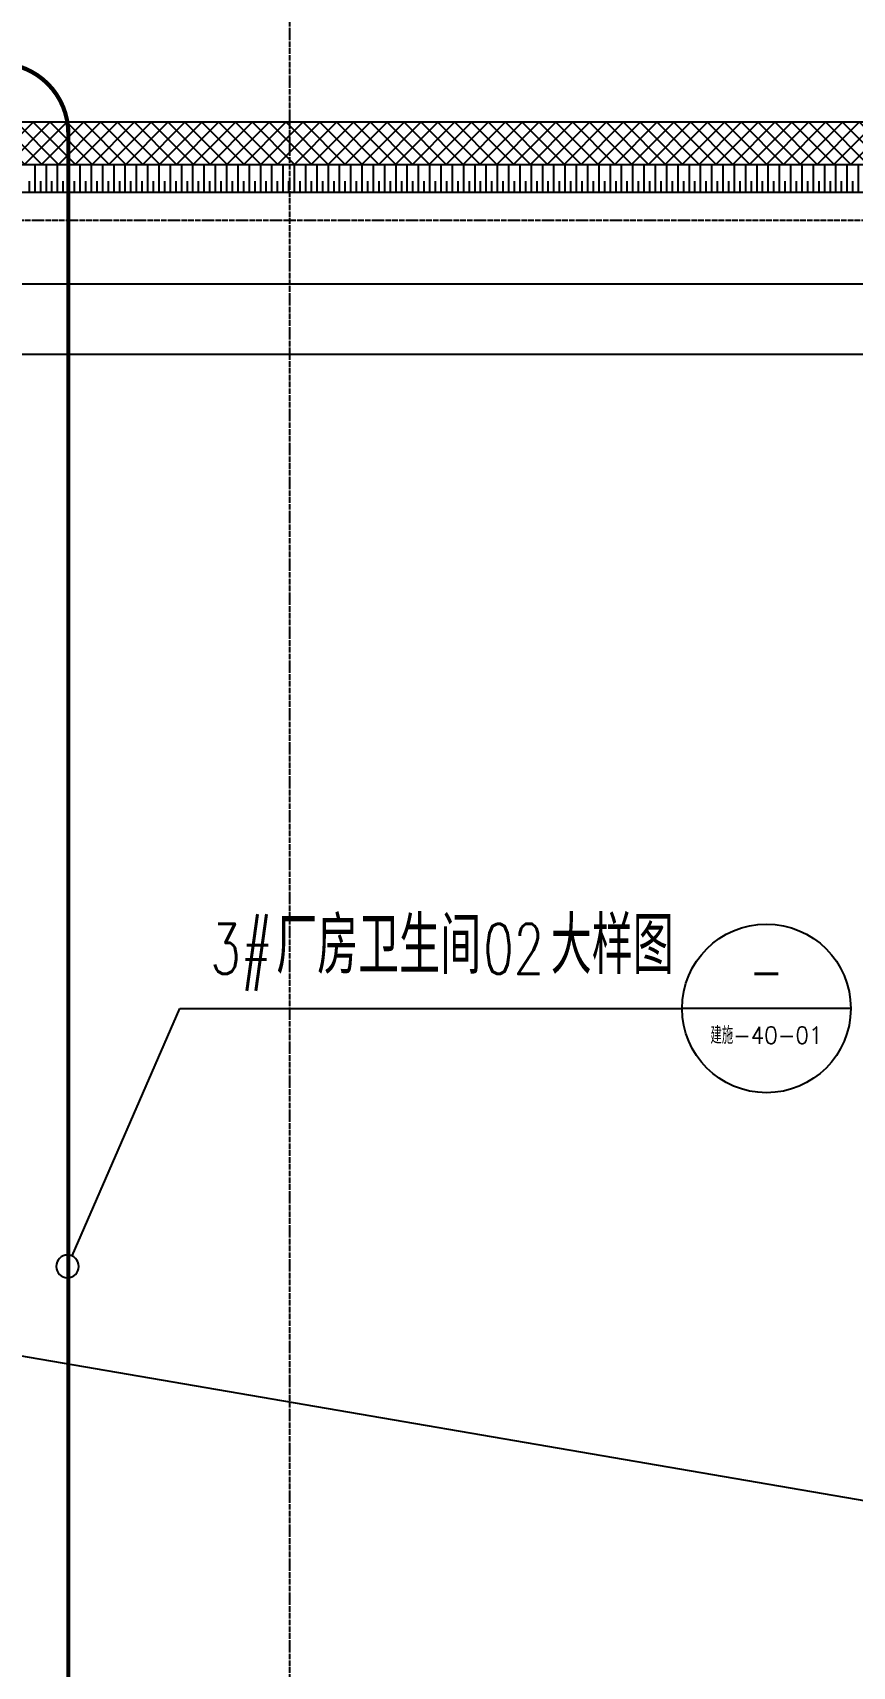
# Model space of a CAD drawing. Extents: x -954573 to 446329, y 489853 to 1226784.
# Drawn here: x -292684 to -286850, y 610435 to 622057 of the extents above; entities that cross this region are included whole.
import ezdxf
from ezdxf.enums import TextEntityAlignment as Align

# ---------------------------------------------------------------- set-up
doc = ezdxf.new("R2010")
doc.units = 0
doc.header["$LTSCALE"] = 10
doc.header["$MEASUREMENT"] = 0
doc.linetypes.add('10平面$0$DOTE', pattern=[2.4200000000000004, 2, -0.2, 0.02, -0.2])
doc.linetypes.add('10平面$1$DASH', pattern=[0.35, 0.25, -0.1])
doc.layers.get('Defpoints').update_dxf_attribs({"color": 210})
for name, color, linetype in [('10平面$0$99平面图例外参$0$A-HATCH-2', 251, 'Continuous'), ('10平面$0$A-AXIS-DOTE', 8, '10平面$0$DOTE'), ('10平面$0$A-AXIS-DP', 8, 'Continuous'), ('10平面$0$A-AXIS-SYMB', 8, 'Continuous'), ('10平面$0$A-HATCH-2', 8, 'Continuous'), ('10平面$0$A-LIN-V', 8, 'Continuous'), ('10平面$0$A-WINDOW', 8, 'Continuous'), ('10平面$0$AS-WALL', 8, 'Continuous'), ('10平面$0$DIM_ELEV', 3, 'Continuous'), ('10平面$0$DIM_SYMB', 8, 'Continuous'), ('10平面$0$PUB_HATCH', 8, 'Continuous'), ('10平面$0$PUB_TEXT', 8, 'Continuous'), ('A-LIN-V', 9, 'Continuous'), ('建-引出', 3, 'Continuous')]:
    doc.layers.add(name, color=color, linetype=linetype)
doc.styles.add('10平面$0$_TCH_DIM', font='SIMPLEX', dxfattribs={"bigfont": 'GBCBIG'})

# ---------------------------------------------------------------- blocks, each defined once
blk = doc.blocks.new('10平面$0$dote')
at = {"layer": '10平面$0$A-AXIS-DOTE', "ltscale": 2}
for p, q in [((-70117.79967473086, -264079.9999961853), (-70117.79967473092, -178599.9999961853)), ((98696.38485717773, -184100.0000000022), (-97273.61514282227, -184100.0000000013))]:
    blk.add_line(p, q, dxfattribs=at)
blk = doc.blocks.new('10平面$0$4324324')
at = {"layer": '10平面$0$A-HATCH-2', "linetype": '10平面$1$DASH'}
for p, q in [((-294754.1845332207, 620269.9999995283), (-135554.1845319097, 620269.999994776)), ((-294754.1845332207, 619769.9999995284), (-135554.1845319246, 619769.999994776))]:
    blk.add_line(p, q, dxfattribs=at)
blk = doc.blocks.new('10平面$0$3132')
at = {"layer": '10平面$0$A-AXIS-SYMB'}
for p, q in [((-292403.6366137947, 613353.9533510038), (-291637.0739138537, 615115.6258448102)), ((-291637.0739138537, 615115.6258448102), (-288061.3015773539, 615115.6258448102)), ((-286861.3015773539, 615115.6258448102), (-288061.3015773539, 615115.6258448102))]:
    blk.add_line(p, q, dxfattribs=at)
blk.add_lwpolyline([(-292355.1649450354, 613279.9999961841, 1), (-292516.4674452696, 613279.9999961841, 1)], format="xyb", close=True, dxfattribs=at)
blk.add_circle((-287461.3015773539, 615115.6258448102), 600, dxfattribs=at)
at = {"layer": '10平面$0$DIM_ELEV', "linetype": '10平面$1$DASH', "const_width": 30}
blk.add_lwpolyline([(-300250, 621840), (-292930, 621840, -0.414213562373095), (-292430, 621340), (-292430, 609770, -0.414213562373095), (-292930, 609270), (-300250, 609270, -0.414213562373095), (-300750, 609770), (-300750, 621340, -0.414213562373095)], format="xyb", close=True, dxfattribs=at)
at = {"layer": '10平面$0$PUB_TEXT', "style": '10平面$0$_TCH_DIM', "width": 0.7058823529411765}
for s, p in [('3#', (-291418.4930667156, 615360.6258448102)), ('02', (-289476.0249816092, 615360.6258448102))]:
    blk.add_text(s, height=357, dxfattribs=at).set_placement(p)
at = {"layer": '10平面$0$PUB_TEXT', "style": '10平面$0$_TCH_DIM'}
for s, p in [('厂房卫生间', (-290950.4930667156, 615360.6258448102)), ('大样图', (-288996.0249816092, 615360.6258448102))]:
    blk.add_text(s, height=405.1063829787233, dxfattribs=at).set_placement(p)
for s, height, width, p, p2 in [('-', 365.4093180564171, 0.7777777777777908, (-287583.1046833727, 615204.4647570159), (-287339.4984713351, 615204.4647570159)), ('建施-40-01', 120.6137886596234, 0.9402978078467974, (-287859.7953664173, 614863.8350757771), (-287062.8077882905, 614863.8350757771))]:
    blk.add_text(s, height=height, dxfattribs=dict(at, width=width)).set_placement(p, p2, align=Align.FIT)
blk = doc.blocks.new('10平面$0$99平面图例外参$0$$LinePat$填挖边坡')
at = {"color": 0}
for p, q in [((0, 0), (0, -1500)), ((300, 0), (300, -600))]:
    blk.add_line(p, q, dxfattribs=at)
at = {"layer": 'Defpoints', "color": 0}
blk.add_point((600, 0), dxfattribs=at)
blk = doc.blocks.new('10平面$0$34242343243')
at = {"layer": '10平面$0$A-LIN-V'}
blk.add_line((-281908.1845319086, 620920.0519972668), (-294754.1845317683, 620920.0519972668), dxfattribs=at)
at = {"layer": '10平面$0$99平面图例外参$0$A-HATCH-2', "color": 203, "xscale": 0.1338124999985388, "yscale": 0.1333333333333333, "zscale": 0.1333333333333333, "rotation": 179.9999999990436}
for p in [(-292666.7095317911, 620920.0519973007), (-292586.422031792, 620920.0519972993), (-292506.1345317929, 620920.051997298), (-292425.8470317937, 620920.0519972966), (-292345.5595317946, 620920.0519972953), (-292265.2720317955, 620920.051997294), (-292184.9845317964, 620920.0519972927), (-292104.6970317973, 620920.0519972913), (-292024.4095317981, 620920.05199729), (-291944.122031799, 620920.0519972886), (-291863.8345317999, 620920.0519972873), (-291783.5470318007, 620920.0519972859), (-291703.2595318016, 620920.0519972846), (-291622.9720318025, 620920.0519972832), (-291542.6845318034, 620920.051997282), (-291462.3970318043, 620920.0519972806), (-291382.1095318052, 620920.0519972792), (-291301.822031806, 620920.0519972779), (-291221.5345318069, 620920.0519972765), (-291141.2470318078, 620920.0519972752), (-291060.9595318086, 620920.0519972738), (-290980.6720318095, 620920.0519972725), (-290900.3845318104, 620920.0519972711), (-290820.0970318113, 620920.0519972699), (-290739.8095318121, 620920.0519972685), (-290659.522031813, 620920.0519972672), (-290579.2345318139, 620920.0519972658), (-290498.9470318148, 620920.0519972645), (-290418.6595318157, 620920.0519972631), (-290338.3720318165, 620920.0519972618), (-290258.0845318174, 620920.0519972604), (-290177.7970318183, 620920.0519972591), (-290097.5095318191, 620920.0519972577), (-290017.22203182, 620920.0519972565), (-289936.9345318209, 620920.0519972551), (-289856.6470318218, 620920.0519972538), (-289776.3595318227, 620920.0519972524), (-289696.0720318236, 620920.0519972511), (-289615.7845318244, 620920.0519972497), (-289535.4970318253, 620920.0519972484), (-289455.2095318262, 620920.051997247), (-289374.922031827, 620920.0519972458), (-289294.6345318279, 620920.0519972444), (-289214.3470318288, 620920.0519972431), (-289134.0595318297, 620920.0519972417), (-289053.7720318306, 620920.0519972404), (-288973.4845318315, 620920.051997239), (-288893.1970318323, 620920.0519972377), (-288812.9095318332, 620920.0519972363), (-288732.6220318341, 620920.051997235), (-288652.3345318349, 620920.0519972336), (-288572.0470318358, 620920.0519972324), (-288491.7595318367, 620920.051997231), (-288411.4720318376, 620920.0519972297), (-288331.1845318385, 620920.0519972283), (-288250.8970318394, 620920.0519972269), (-288170.6095318402, 620920.0519972256), (-288090.3220318411, 620920.0519972242), (-288010.034531842, 620920.0519972229), (-287929.7470318428, 620920.0519972215), (-287849.4595318437, 620920.0519972203), (-287769.1720318446, 620920.0519972189), (-287688.8845318455, 620920.0519972176), (-287608.5970318464, 620920.0519972162), (-287528.3095318472, 620920.0519972149), (-287448.0220318481, 620920.0519972135), (-287367.734531849, 620920.0519972122), (-287287.4470318499, 620920.0519972108), (-287207.1595318507, 620920.0519972095), (-287126.8720318516, 620920.0519972082), (-287046.5845318525, 620920.0519972069), (-286966.2970318533, 620920.0519972055), (-286886.0095318542, 620920.0519972042), (-286805.7220318551, 620920.0519972028)]:
    blk.add_blockref('10平面$0$99平面图例外参$0$$LinePat$填挖边坡', p, dxfattribs=at)
blk = doc.blocks.new('10平面')
at = {"layer": '10平面$0$PUB_HATCH'}
h = blk.add_hatch(dxfattribs=at)
h.set_pattern_fill('多孔材料', color=256, scale=30, style=0)
h.set_pattern_definition([(45, (60, 0), (-60.000060993344, 60.000060993344), []), (135, (60, 0), (-60.000060993344, -60.00006099334399), [])])
h.paths.add_polyline_path([(-281154.184537543, 621420.0519973326), (-295332.6776490023, 621420.0519972568), (-295332.6776490008, 621120.0519972588), (-281454.1845374173, 621120.0519973316)])
at = {"layer": '10平面$0$AS-WALL'}
for p, q in [((-281154.184537543, 621420.0519973326), (-295332.6776490023, 621420.0519972568)), ((-295332.6776490008, 621120.0519972588), (-281454.1845374173, 621120.0519973316))]:
    blk.add_line(p, q, dxfattribs=at)
at = {"layer": '10平面$0$A-AXIS-DP'}
blk.add_blockref('10平面$0$3132', (0, 0), dxfattribs=at)
at = {"layer": '10平面$0$A-WINDOW'}
blk.add_blockref('10平面$0$4324324', (0, 0), dxfattribs=at)
at = {"layer": '10平面$0$AS-WALL'}
blk.add_blockref('10平面$0$dote', (-220736.3848571777, 804819.9999961853), dxfattribs=at)
at = {"layer": '10平面$0$DIM_SYMB'}
blk.add_blockref('10平面$0$34242343243', (0, 0), dxfattribs=at)

msp = doc.modelspace()

# ---------------------------------------------------------------- block references
at = {"layer": 'A-LIN-V'}
msp.add_blockref('10平面', (0, 0), dxfattribs=at)

# ---------------------------------------------------------------- next in the draw order: linework, layer by layer
at = {"layer": '建-引出'}
msp.add_line((-294954.1845320718, 613020.0000001513), (-213990, 599110), dxfattribs=at)

doc.saveas('drawing.dxf')
